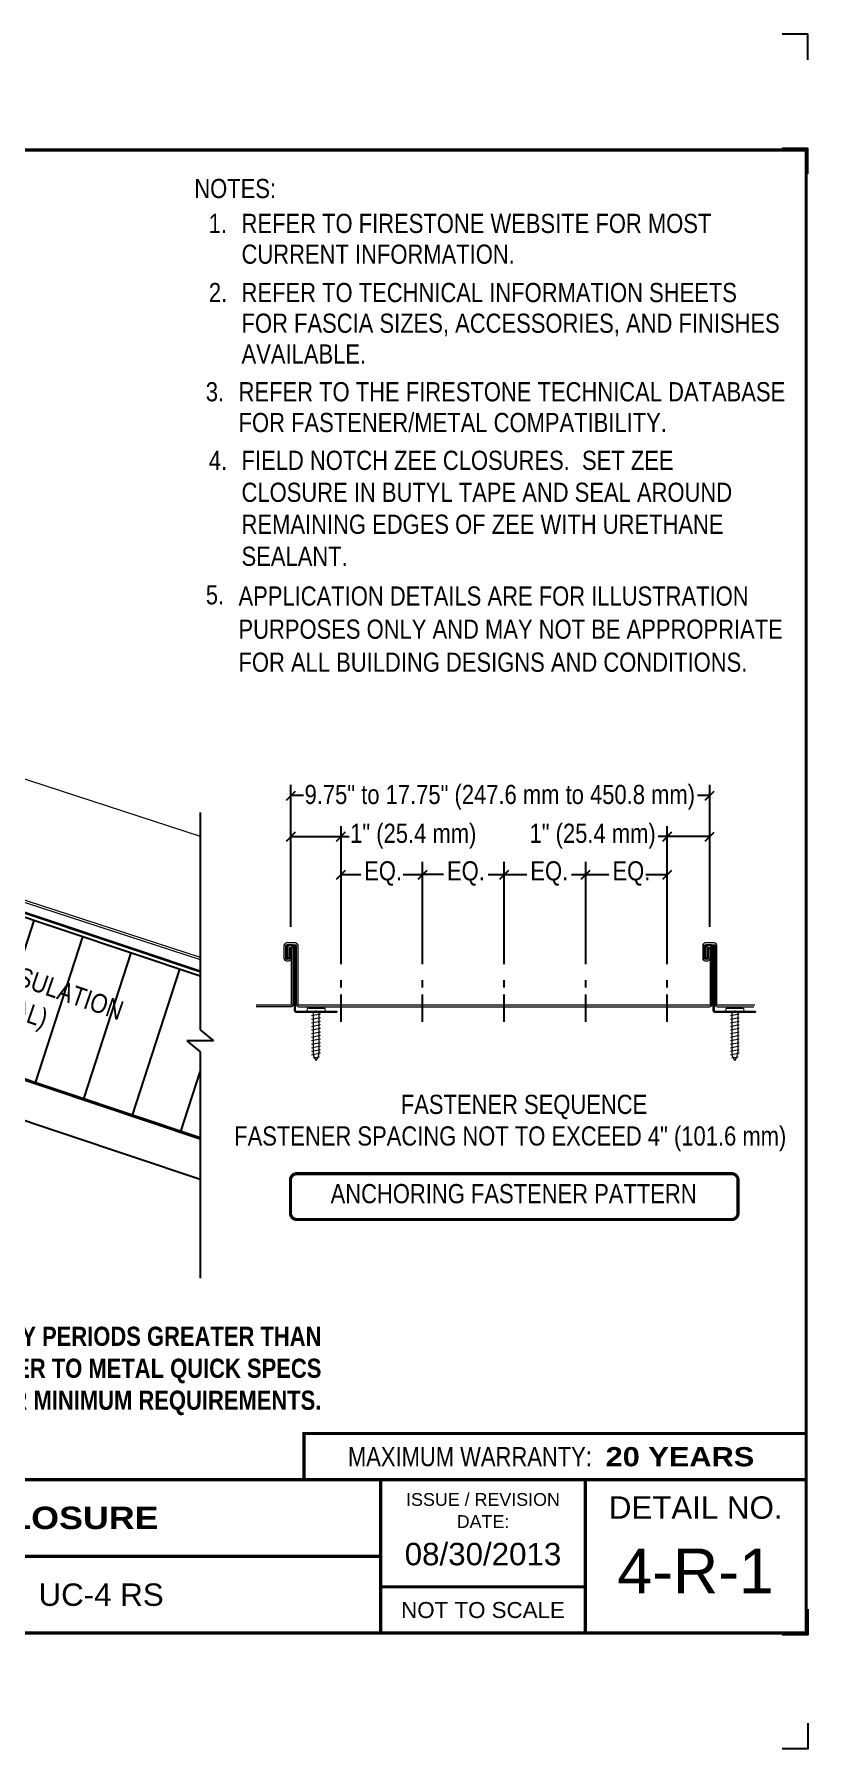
# Model space of a CAD drawing. Header units: inches. Extents: x 0 to 20, y 0 to 16.8.
# Drawn here: x 12.47 to 20.03, y 0 to 16.76 of the extents above; entities that cross this region are included whole.
import ezdxf
from ezdxf.enums import TextEntityAlignment as Align

# ---------------------------------------------------------------- set-up
doc = ezdxf.new("R2010")
doc.units = ezdxf.units.IN
doc.header["$MEASUREMENT"] = 0
doc.linetypes.add('HIDDEN', pattern=[0.375, 0.25, -0.125])
doc.layers.get('0').update_dxf_attribs({"linetype": 'CONTINUOUS'})
doc.layers.get('DEFPOINTS').update_dxf_attribs({"linetype": 'CONTINUOUS'})
doc.layers.add('FSBP-ACCESSORY-FIRESTONE', color=7, linetype='CONTINUOUS', lineweight=9)
doc.layers.add('FSBP-TRIMS', color=7, linetype='CONTINUOUS', lineweight=9)
for name, color, linetype in [('FSBP-ANNO-NOTE', 7, 'CONTINUOUS'), ('FSBP-INSULATION', 7, 'CONTINUOUS'), ('FSBP-MEMBRANE', 7, 'CONTINUOUS'), ('FSBP-SUBSTRATE-GENERIC', 9, 'CONTINUOUS'), ('FSBP-TTLB', 7, 'CONTINUOUS'), ('FSBP-TTLB-BORDER', 7, 'CONTINUOUS'), ('FSBP-TTLB-TEXT', 7, 'CONTINUOUS'), ('FSBP-WALL-CURB', 9, 'CONTINUOUS')]:
    doc.layers.add(name, color=color, linetype=linetype)
doc.styles.add('ARIAL', font='arial.ttf')
doc.styles.add('ARIAL_BOLD', font='')
doc.styles.add('ARIAL_NAR', font='ARIALN.TTF')
doc.styles.add('FSBP_ARIAL_NAR', font='ARIALN.TTF')
doc.styles.get('ARIAL_BOLD').set_extended_font_data('Arial Black')

# ---------------------------------------------------------------- blocks, each defined once
blk = doc.blocks.new('A$C486F1324')
at = {"layer": 'DEFPOINTS', "linetype": 'Continuous', "ltscale": 1.75}
for points in [[(20.031, 16.512), (20.031, 16.762), (19.781, 16.762)], [(20.031, 0.25), (20.031, 0), (19.781, 0)]]:
    blk.add_lwpolyline(points, dxfattribs=at)
at = {"layer": 'DEFPOINTS', "color": 1}
for points in [[(20.031, 15.396), (20.031, 15.646), (19.781, 15.646)], [(20.031, 1.365), (20.031, 1.115), (19.781, 1.115)]]:
    blk.add_lwpolyline(points, dxfattribs=at)
at = {"layer": 'FSBP-TTLB', "const_width": 0.0312}
blk.add_lwpolyline([(15.106, 2.631), (20.016, 2.631), (20.016, 3.082), (15.106, 3.082)], close=True, dxfattribs=at)
for points in [[(0.016, 2.631), (0.016, 1.131), (20.016, 1.131), (20.016, 2.631), (0.016, 2.631)], [(15.856, 2.631), (15.856, 1.131)], [(17.857, 2.631), (17.857, 1.131)], [(20.016, 2.631), (20.016, 1.131)], [(4.841, 1.881), (15.856, 1.881)], [(15.856, 1.582), (17.857, 1.582)]]:
    blk.add_lwpolyline(points, dxfattribs=at)
at = {"layer": 'FSBP-TTLB-BORDER', "const_width": 0.0312}
blk.add_lwpolyline([(20.016, 2.631), (20.016, 15.631), (0.016, 15.631), (0.016, 2.631)], dxfattribs=at)
at = {"layer": 'FSBP-TTLB-TEXT', "style": 'ARIAL_NAR'}
blk.add_text('MAXIMUM WARRANTY:', height=0.1875, dxfattribs=at).set_placement((17.921, 2.856), align=Align.MIDDLE_RIGHT)
at = {"layer": 'FSBP-TTLB-TEXT', "style": 'ARIAL'}
for s, height, p in [('ISSUE / REVISION', 0.125, (16.856, 2.437)), ('DETAIL NO.', 0.2188, (18.936, 2.358)), ('DATE:', 0.125, (16.856, 2.221)), ('NOT TO SCALE', 0.15625, (16.856, 1.356))]:
    blk.add_text(s, height=height, dxfattribs=at).set_placement(p, align=Align.MIDDLE_CENTER)
at = {"layer": 'FSBP-TTLB-TEXT'}
for tag, height, style, p in [('MAXIMUM_WARRANTY', 0.188, 'ARIAL_BOLD', (18.055, 2.855)), ('ACCPT_SYSTEMS', 0.219, 'ARIAL', (12.51, 1.506))]:
    blk.add_attdef(tag, text='', height=height, dxfattribs=dict(at, style=style)).set_placement(p, align=Align.MIDDLE_LEFT)
for tag, height, style, p in [('DETAIL_DESCP_LINE_1', 0.219, 'ARIAL_BOLD', (10.347, 2.257)), ('ISSUE_REV_DATE', 0.219, 'ARIAL', (16.856, 1.903)), ('DETAIL_NUMBER', 0.438, 'ARIAL', (18.935, 1.738))]:
    blk.add_attdef(tag, text='', height=height, dxfattribs=dict(at, style=style)).set_placement(p, align=Align.MIDDLE_CENTER)

msp = doc.modelspace()

# ---------------------------------------------------------------- hatches: boundary and pattern name
at = {"layer": 'FSBP-ACCESSORY-FIRESTONE'}
for points in [[(15.01, 7.216, 0.414214), (15.025, 7.201), (15.062, 7.201), (15.062, 7.211), (15.02, 7.211), (15.02, 7.279), (15.01, 7.279)], [(19.105, 7.216, 0.414214), (19.12, 7.201), (19.157, 7.201), (19.157, 7.211), (19.115, 7.211), (19.115, 7.279), (19.105, 7.279)]]:
    msp.add_hatch(color=256, dxfattribs=at).paths.add_polyline_path(points)
at = {"layer": 'FSBP-INSULATION'}
h = msp.add_hatch(dxfattribs=at)
h.set_pattern_fill('ANSI31', color=256, scale=4, angle=63, style=0)
h.set_pattern_definition([(72, (15.0946, 0), (0.475528, -0.154508), [])])
h.paths.add_polyline_path([(7.456, 8.192), (7.456, 9.774), (10.27, 8.832), (10.289, 8.821), (10.283, 8.804), (10.259, 8.799), (10.278, 8.787), (10.272, 8.77), (10.248, 8.765), (10.267, 8.753), (10.261, 8.736), (10.237, 8.731), (10.256, 8.719), (10.25, 8.702), (10.226, 8.698), (10.245, 8.685), (10.239, 8.669), (10.215, 8.664), (10.234, 8.652), (10.228, 8.635), (10.204, 8.63), (10.223, 8.618), (10.217, 8.601), (10.193, 8.596), (10.212, 8.584), (10.206, 8.567), (10.182, 8.563), (10.201, 8.55), (10.195, 8.533), (10.171, 8.529), (10.19, 8.517), (10.184, 8.5), (10.16, 8.495), (10.179, 8.483), (10.173, 8.466), (10.149, 8.461), (10.168, 8.449), (10.163, 8.432), (10.138, 8.427), (10.157, 8.415), (10.152, 8.398), (10.127, 8.394), (10.146, 8.381), (10.141, 8.365), (10.116, 8.36), (10.135, 8.348), (10.13, 8.331), (10.105, 8.326), (10.124, 8.314), (10.119, 8.297), (10.094, 8.292), (10.113, 8.28), (10.107, 8.263), (10.085, 8.258), (10.104, 8.246), (10.099, 8.229), (10.074, 8.224), (10.093, 8.212), (10.088, 8.195), (10.063, 8.191), (10.082, 8.178), (10.077, 8.162), (10.052, 8.157), (10.071, 8.145), (10.066, 8.128), (10.041, 8.123), (10.06, 8.111), (10.055, 8.094), (10.03, 8.089), (10.049, 8.077), (10.044, 8.06), (10.019, 8.056), (10.038, 8.043), (10.033, 8.026), (10.008, 8.022), (10.027, 8.01), (10.022, 7.993), (9.997, 7.988), (10.016, 7.976), (10.011, 7.959), (9.986, 7.954), (10.005, 7.942), (10, 7.925), (9.975, 7.921), (9.994, 7.908), (9.989, 7.891), (9.964, 7.887), (9.983, 7.874), (9.978, 7.858), (9.953, 7.853), (9.972, 7.841), (9.967, 7.824), (9.942, 7.819), (9.961, 7.807), (9.956, 7.79), (9.931, 7.785), (9.95, 7.773), (9.945, 7.756), (9.92, 7.752), (9.939, 7.739), (9.934, 7.723), (9.909, 7.718), (9.928, 7.706), (9.923, 7.689), (9.898, 7.684), (9.917, 7.672), (9.912, 7.655), (9.887, 7.65), (9.906, 7.638), (9.901, 7.621), (9.876, 7.617), (9.895, 7.604), (9.89, 7.587), (9.865, 7.583), (9.885, 7.571), (9.879, 7.554), (9.854, 7.549), (9.874, 7.537), (9.868, 7.52), (9.843, 7.515), (9.863, 7.503), (9.857, 7.486), (9.832, 7.481), (9.852, 7.469), (9.846, 7.452), (9.821, 7.448), (9.841, 7.435), (9.835, 7.419), (9.811, 7.414), (9.83, 7.402), (9.829, 7.398)])
h.paths.add_polyline_path([(13.401, 7.332), (10.909, 8.19), (10.696, 7.57), (13.188, 6.712)], flags=24)
h.paths.add_polyline_path([(14.091, 6.814), (13.981, 6.904), (13.99, 6.921), (13.961, 6.921), (14.091, 7.029), (14.091, 7.554), (10.365, 8.801), (10.362, 8.79), (10.381, 8.778), (10.356, 8.773), (10.351, 8.756), (10.37, 8.744), (10.345, 8.739), (10.34, 8.722), (10.359, 8.71), (10.335, 8.705), (10.329, 8.689), (10.348, 8.676), (10.324, 8.672), (10.318, 8.655), (10.337, 8.643), (10.313, 8.638), (10.307, 8.621), (10.326, 8.609), (10.302, 8.604), (10.296, 8.587), (10.315, 8.575), (10.291, 8.57), (10.285, 8.554), (10.304, 8.541), (10.28, 8.537), (10.274, 8.52), (10.293, 8.507), (10.269, 8.503), (10.263, 8.486), (10.282, 8.474), (10.258, 8.469), (10.252, 8.452), (10.271, 8.44), (10.247, 8.435), (10.241, 8.418), (10.26, 8.406), (10.236, 8.402), (10.23, 8.385), (10.249, 8.372), (10.225, 8.368), (10.219, 8.351), (10.238, 8.339), (10.214, 8.334), (10.208, 8.317), (10.227, 8.305), (10.203, 8.3), (10.197, 8.283), (10.216, 8.271), (10.192, 8.266), (10.187, 8.25), (10.207, 8.237), (10.183, 8.232), (10.177, 8.215), (10.196, 8.203), (10.172, 8.199), (10.166, 8.182), (10.185, 8.169), (10.161, 8.165), (10.155, 8.148), (10.174, 8.136), (10.15, 8.131), (10.144, 8.114), (10.163, 8.102), (10.139, 8.097), (10.133, 8.08), (10.152, 8.068), (10.128, 8.063), (10.122, 8.047), (10.141, 8.034), (10.117, 8.03), (10.111, 8.013), (10.131, 8.001), (10.106, 7.996), (10.1, 7.979), (10.12, 7.967), (10.095, 7.962), (10.089, 7.945), (10.109, 7.933), (10.084, 7.928), (10.078, 7.911), (10.098, 7.899), (10.073, 7.895), (10.067, 7.878), (10.087, 7.865), (10.062, 7.861), (10.057, 7.844), (10.076, 7.832), (10.051, 7.827), (10.046, 7.81), (10.065, 7.798), (10.04, 7.793), (10.035, 7.776), (10.054, 7.764), (10.029, 7.759), (10.024, 7.743), (10.043, 7.73), (10.018, 7.726), (10.013, 7.709), (10.032, 7.697), (10.007, 7.692), (10.002, 7.675), (10.021, 7.663), (9.996, 7.658), (9.991, 7.641), (10.01, 7.629), (9.985, 7.624), (9.98, 7.607), (9.999, 7.595), (9.974, 7.591), (9.969, 7.574), (9.988, 7.561), (9.963, 7.557), (9.958, 7.54), (9.977, 7.528), (9.952, 7.523), (9.947, 7.506), (9.966, 7.494), (9.941, 7.489), (9.936, 7.472), (9.955, 7.46), (9.93, 7.455), (9.925, 7.439), (9.944, 7.426), (9.919, 7.422), (9.914, 7.405), (9.933, 7.393), (9.908, 7.388), (9.904, 7.373), (14.091, 5.972)])

# ---------------------------------------------------------------- linework, layer by layer
at = {"layer": 'FSBP-ACCESSORY-FIRESTONE'}
for p, q in [((14.91, 7.853), (14.91, 7.728)), ((14.927, 7.719), (14.927, 7.861)), ((14.927, 7.861), (15.03, 7.861)), ((14.927, 7.846), (14.927, 7.735)), ((14.967, 7.719), (14.927, 7.719)), ((15.022, 7.878), (14.935, 7.878)), ((15, 7.851), (14.937, 7.851)), ((14.937, 7.851), (14.937, 7.729)), ((14.957, 7.734), (14.937, 7.729)), ((14.94, 7.823), (14.94, 7.734)), ((14.94, 7.734), (14.957, 7.734)), ((14.995, 7.861), (14.942, 7.861)), ((14.956, 7.723), (14.945, 7.721)), ((14.983, 7.831), (14.957, 7.831)), ((14.957, 7.831), (14.957, 7.734)), ((14.957, 7.804), (14.967, 7.804)), ((14.957, 7.804), (14.957, 7.734)), ((14.975, 7.848), (14.965, 7.848)), ((14.983, 7.819), (14.967, 7.819)), ((14.967, 7.819), (14.967, 7.719)), ((14.967, 7.804), (14.967, 7.738)), ((14.983, 7.27), (14.983, 7.831)), ((14.983, 7.728), (14.983, 7.819)), ((15, 7.284), (15, 7.851)), ((15, 7.278), (15, 7.823)), ((15.02, 7.851), (15.009, 7.851)), ((15.01, 7.284), (15.01, 7.846)), ((15.02, 7.284), (15.02, 7.851)), ((15.03, 7.861), (15.03, 7.278)), ((15.03, 7.284), (15.03, 7.846)), ((15.047, 7.27), (15.047, 7.853)), ((19.005, 7.853), (19.005, 7.728)), ((19.022, 7.861), (19.125, 7.861)), ((19.022, 7.719), (19.022, 7.861)), ((19.022, 7.846), (19.022, 7.735)), ((19.062, 7.719), (19.022, 7.719)), ((19.117, 7.878), (19.03, 7.878)), ((19.095, 7.851), (19.032, 7.851)), ((19.032, 7.851), (19.032, 7.729)), ((19.052, 7.734), (19.032, 7.729)), ((19.035, 7.823), (19.035, 7.734)), ((19.035, 7.734), (19.052, 7.734)), ((19.09, 7.861), (19.037, 7.861)), ((19.051, 7.723), (19.041, 7.721)), ((19.079, 7.831), (19.052, 7.831)), ((19.052, 7.831), (19.052, 7.734)), ((19.052, 7.804), (19.062, 7.804)), ((19.052, 7.804), (19.052, 7.734)), ((19.07, 7.848), (19.06, 7.848)), ((19.079, 7.819), (19.062, 7.819)), ((19.062, 7.819), (19.062, 7.719)), ((19.062, 7.804), (19.062, 7.738)), ((19.079, 7.27), (19.079, 7.831)), ((19.079, 7.728), (19.079, 7.819)), ((19.095, 7.284), (19.095, 7.851)), ((19.095, 7.278), (19.095, 7.823)), ((19.115, 7.851), (19.105, 7.851)), ((19.105, 7.284), (19.105, 7.846)), ((19.115, 7.284), (19.115, 7.851)), ((19.125, 7.861), (19.125, 7.278)), ((19.125, 7.284), (19.125, 7.846)), ((19.142, 7.27), (19.142, 7.853)), ((14.935, 7.703), (14.958, 7.703)), ((19.03, 7.703), (19.054, 7.703)), ((15.01, 7.487), (15.01, 7.216)), ((15.01, 7.487), (15.02, 7.487)), ((15.02, 7.487), (15.02, 7.211)), ((19.105, 7.487), (19.105, 7.216)), ((19.105, 7.487), (19.115, 7.487)), ((19.115, 7.487), (19.115, 7.211)), ((14.983, 7.27), (14.637, 7.27)), ((14.975, 7.253), (14.637, 7.253)), ((15.01, 7.279), (15.02, 7.279)), ((15.02, 7.211), (15.427, 7.211)), ((19.079, 7.27), (15.047, 7.27)), ((15.055, 7.253), (19.07, 7.253)), ((15.062, 7.211), (15.062, 7.201)), ((15.149, 7.239), (15.298, 7.239)), ((15.149, 7.211), (15.298, 7.211)), ((15.18, 7.201), (15.227, 7.211)), ((15.195, 7.211), (15.195, 6.791)), ((15.252, 7.211), (15.252, 6.791)), ((15.427, 7.211), (15.427, 7.201)), ((19.105, 7.279), (19.115, 7.279)), ((19.115, 7.211), (19.522, 7.211)), ((19.513, 7.27), (19.142, 7.27)), ((19.15, 7.253), (19.504, 7.253)), ((19.157, 7.211), (19.157, 7.201)), ((19.245, 7.239), (19.393, 7.239)), ((19.245, 7.211), (19.393, 7.211)), ((19.275, 7.201), (19.323, 7.211)), ((19.29, 7.211), (19.29, 6.791)), ((19.347, 7.211), (19.347, 6.791)), ((19.522, 7.211), (19.522, 7.201)), ((15.025, 7.201), (15.427, 7.201)), ((15.18, 7.167), (15.267, 7.184)), ((15.18, 7.132), (15.267, 7.149)), ((15.18, 7.097), (15.267, 7.114)), ((15.18, 7.062), (15.267, 7.08)), ((15.18, 7.028), (15.267, 7.045)), ((19.12, 7.201), (19.522, 7.201)), ((19.275, 7.167), (19.362, 7.184)), ((19.275, 7.132), (19.362, 7.149)), ((19.275, 7.097), (19.362, 7.114)), ((19.275, 7.062), (19.362, 7.08)), ((19.275, 7.028), (19.362, 7.045)), ((15.18, 6.993), (15.267, 7.01)), ((15.18, 6.958), (15.267, 6.976)), ((15.18, 6.924), (15.267, 6.941)), ((15.18, 6.889), (15.267, 6.906)), ((19.275, 6.993), (19.362, 7.01)), ((19.275, 6.958), (19.362, 6.976)), ((19.275, 6.924), (19.362, 6.941)), ((19.275, 6.889), (19.362, 6.906)), ((15.18, 6.854), (15.267, 6.871)), ((15.18, 6.819), (15.267, 6.837)), ((15.18, 6.785), (15.267, 6.802)), ((15.194, 6.753), (15.256, 6.765)), ((19.275, 6.854), (19.362, 6.871)), ((19.275, 6.819), (19.362, 6.837)), ((19.275, 6.785), (19.362, 6.802)), ((19.289, 6.753), (19.351, 6.765))]:
    msp.add_line(p, q, dxfattribs=at)
for centre in [(15.223, 7.211), (19.319, 7.211)]:
    msp.add_circle(centre, 0.00451, dxfattribs=at)
for centre, radius, start, end in [((14.935, 7.853), 0.025, 90, 180), ((14.935, 7.728), 0.025, 180, 270), ((14.942, 7.846), 0.015, 90, 180), ((14.942, 7.735), 0.015, 180, 285), ((14.965, 7.823), 0.025, 90, 180), ((14.952, 7.738), 0.015, 285, 0), ((14.958, 7.728), 0.025, 270, 0), ((14.975, 7.823), 0.025, 0, 90), ((14.995, 7.846), 0.015, 0, 90), ((15.015, 7.846), 0.015, 0, 90), ((15.022, 7.853), 0.025, 0, 90), ((19.03, 7.853), 0.025, 90, 180), ((19.03, 7.728), 0.025, 180, 270), ((19.037, 7.846), 0.015, 90, 180), ((19.037, 7.735), 0.015, 180, 285), ((19.06, 7.823), 0.025, 90, 180), ((19.047, 7.738), 0.015, 285, 0), ((19.054, 7.728), 0.025, 270, 0), ((19.07, 7.823), 0.025, 0, 90), ((19.09, 7.846), 0.015, 0, 90), ((19.11, 7.846), 0.015, 0, 90), ((19.117, 7.853), 0.025, 0, 90), ((14.975, 7.278), 0.025, 270, 0), ((15.015, 7.284), 0.015, 180, 0), ((15.015, 7.284), 0.005, 180, 0), ((15.025, 7.216), 0.015, 180, 270), ((15.055, 7.278), 0.025, 180, 270), ((15.147, 7.225), 0.0144, 79.4579, 280.5421), ((15.3, 7.225), 0.0144, 259.4579, 100.5421), ((19.07, 7.278), 0.025, 270, 0), ((19.11, 7.284), 0.015, 180, 0), ((19.11, 7.284), 0.005, 180, 0), ((19.12, 7.216), 0.015, 180, 270), ((19.15, 7.278), 0.025, 180, 270), ((19.242, 7.225), 0.0144, 79.4579, 280.5421), ((19.395, 7.225), 0.0144, 259.4579, 100.5421), ((15.295, 6.8), 0.1, 174.9405, 224.6072), ((15.152, 6.8), 0.1, 315.3928, 5.0595), ((19.39, 6.8), 0.1, 174.9405, 224.6072), ((19.247, 6.8), 0.1, 315.3928, 5.0595)]:
    msp.add_arc(centre, radius, start, end, dxfattribs=at)
at = {"layer": 'FSBP-ANNO-NOTE'}
for p, q in [((14.978, 8.112), (14.978, 9.423)), ((19.074, 8.112), (19.074, 9.423)), ((14.934, 9.274), (15.023, 9.362)), ((15.1, 9.318), (14.978, 9.318)), ((19.074, 9.318), (18.952, 9.318)), ((19.029, 9.274), (19.118, 9.362)), ((14.934, 8.874), (15.023, 8.963)), ((14.978, 8.918), (15.548, 8.918)), ((15.425, 8.874), (15.513, 8.963)), ((15.469, 7.672), (15.469, 9.02)), ((19.074, 8.918), (18.57, 8.918)), ((18.613, 8.874), (18.701, 8.963)), ((18.657, 7.672), (18.657, 9.02)), ((19.029, 8.874), (19.118, 8.962)), ((14.978, 8.034), (14.978, 8.646)), ((15.425, 8.501), (15.513, 8.59)), ((16.222, 8.501), (16.31, 8.59)), ((16.266, 7.672), (16.266, 8.671)), ((17.019, 8.501), (17.107, 8.59)), ((17.063, 7.672), (17.063, 8.671)), ((17.063, 7.672), (17.063, 8.671)), ((17.816, 8.501), (17.904, 8.59)), ((17.86, 7.672), (17.86, 8.671)), ((18.613, 8.501), (18.701, 8.59)), ((18.657, 7.672), (18.657, 8.671)), ((19.074, 8.034), (19.074, 8.645)), ((15.469, 8.546), (15.66, 8.546)), ((16.074, 8.546), (16.266, 8.546)), ((16.469, 8.546), (16.266, 8.546)), ((16.907, 8.546), (17.285, 8.546)), ((17.722, 8.546), (18.088, 8.546)), ((18.449, 8.546), (18.657, 8.546)), ((15.469, 7.442), (15.469, 7.515)), ((15.469, 7.107), (15.469, 7.375)), ((16.266, 7.442), (16.266, 7.515)), ((16.266, 7.107), (16.266, 7.375)), ((17.063, 7.442), (17.063, 7.515)), ((17.063, 7.107), (17.063, 7.375)), ((17.86, 7.442), (17.86, 7.515)), ((17.86, 7.107), (17.86, 7.375)), ((18.657, 7.442), (18.657, 7.515)), ((18.657, 7.107), (18.657, 7.375))]:
    msp.add_line(p, q, dxfattribs=at)
at = {"layer": 'FSBP-ANNO-NOTE', "const_width": 0.0312}
for points in [[(18.454, 5.174), (15.036, 5.174, -0.414214), (14.973, 5.237), (14.973, 5.56, -0.414214), (15.036, 5.622)], [(18.454, 5.622), (19.287, 5.622, -0.414214), (19.35, 5.56), (19.35, 5.237, -0.414214), (19.287, 5.174), (18.454, 5.174)]]:
    msp.add_lwpolyline(points, format="xyb", dxfattribs=at)
msp.add_lwpolyline([(15.036, 5.622), (18.454, 5.622)], dxfattribs=at)
at = {"layer": 'FSBP-INSULATION'}
for p, q in [((14.091, 7.554), (9.438, 9.111)), ((14.091, 5.972), (8.976, 7.684))]:
    msp.add_line(p, q, dxfattribs=at)
at = {"layer": 'FSBP-MEMBRANE', "linetype": 'HIDDEN', "const_width": 0.025}
msp.add_lwpolyline([(14.091, 7.599), (9.462, 9.148)], dxfattribs=at)
at = {"layer": 'FSBP-SUBSTRATE-GENERIC'}
for p, q in [((14.091, 9.153), (14.091, 7.029)), ((14.221, 6.921), (13.961, 6.921)), ((13.961, 6.921), (14.091, 6.814)), ((14.091, 7.029), (14.221, 6.921)), ((14.091, 6.814), (14.091, 4.602))]:
    msp.add_line(p, q, dxfattribs=at)
at = {"layer": 'FSBP-TRIMS'}
for p, q in [((10.068, 10.23), (14.091, 8.923)), ((9.492, 9.234), (14.091, 7.74)), ((9.485, 9.213), (14.091, 7.716))]:
    msp.add_line(p, q, dxfattribs=at)
at = {"layer": 'FSBP-WALL-CURB'}
for p, q in [((7.456, 7.788), (14.091, 5.568)), ((8.993, 7.669), (14.091, 5.963))]:
    msp.add_line(p, q, dxfattribs=at)

# ---------------------------------------------------------------- block references
msp.add_blockref('A$C486F1324', (0, 0)).add_auto_attribs({'MAXIMUM_WARRANTY': '20 YEARS', 'DETAIL_NUMBER': '4-R-1', 'ISSUE_REV_DATE': '08/30/2013', 'ACCPT_SYSTEMS': 'UC-4 RS', 'DETAIL_DESCP_LINE_1': 'FIXED HIP OR RIDGE WITH Z-CLOSURE'})

# ---------------------------------------------------------------- texts
at = {"layer": 'FSBP-ANNO-NOTE', "style": 'FSBP_ARIAL_NAR'}
for s, p in [('NOTES:', (14.033, 15.254)), ('REFER TO FIRESTONE WEBSITE FOR MOST', (14.495, 14.913)), ('CURRENT INFORMATION.', (14.495, 14.612)), ('REFER TO TECHNICAL INFORMATION SHEETS', (14.495, 14.237)), ('FOR FASCIA SIZES, ACCESSORIES, AND FINISHES', (14.495, 13.937)), ('AVAILABLE.', (14.495, 13.636)), ('REFER TO THE FIRESTONE TECHNICAL DATABASE', (14.466, 13.267)), ('FOR FASTENER/METAL COMPATIBILITY.', (14.466, 12.966))]:
    msp.add_text(s, height=0.1875, dxfattribs=at).set_placement(p, align=Align.MIDDLE_LEFT)
for s, p in [('1.', (14.263, 14.913)), ('2.', (14.265, 14.237)), ('3.', (14.235, 13.267)), ('4.', (14.265, 12.597)), ('5.', (14.235, 11.282))]:
    msp.add_text(s, height=0.1875, dxfattribs=at).set_placement(p, align=Align.MIDDLE_CENTER)
for s, p in [('9.75" to 17.75" (247.6 mm to 450.8 mm)', (15.111, 9.236)), ('1" (25.4 mm)', (15.557, 8.856)), ('1" (25.4 mm)', (17.311, 8.856)), ('EQ.', (15.694, 8.489)), ('EQ.', (16.504, 8.489)), ('EQ.', (17.319, 8.489)), ('EQ.', (18.122, 8.489)), ('FASTENER SEQUENCE', (16.052, 6.206)), ('FASTENER SPACING NOT TO EXCEED 4" (101.6 mm)', (14.423, 5.897)), ('ANCHORING FASTENER PATTERN', (15.366, 5.333))]:
    msp.add_text(s, height=0.1875, dxfattribs=at).set_placement(p)
at = {"layer": 'FSBP-ANNO-NOTE', "insert": (14.495, 12.69), "char_height": 0.1875, "width": 5.18887, "attachment_point": 1, "style": 'FSBP_ARIAL_NAR'}
msp.add_mtext('FIELD NOTCH ZEE CLOSURES.  SET ZEE CLOSURE IN BUTYL TAPE AND SEAL AROUND REMAINING EDGES OF ZEE WITH URETHANE SEALANT.', dxfattribs=at)
at = {"layer": 'FSBP-ANNO-NOTE', "insert": (12.14, 7.717), "char_height": 0.1875, "width": 2.80969, "attachment_point": 2, "rotation": 341, "style": 'FSBP_ARIAL_NAR'}
msp.add_mtext('FIRESTONE INSULATION (OPTIONAL)', dxfattribs=at)
at = {"layer": 'FSBP-ANNO-NOTE', "insert": (15.276, 4.126), "char_height": 0.1875, "attachment_point": 3, "style": 'FSBP_ARIAL_NAR'}
msp.add_mtext('{\\fArial Narrow|b1|i0|c0|p34;FOR WARRANTY PERIODS GREATER THAN\\P20 YEARS REFER TO METAL QUICK SPECS\\PFOR MINIMUM REQUIREMENTS.}', dxfattribs=at)
at = {"layer": 'FSBP-TRIMS', "style": 'FSBP_ARIAL_NAR'}
for s, p in [('APPLICATION DETAILS ARE FOR ILLUSTRATION', (14.465, 11.176)), ('PURPOSES ONLY AND MAY NOT BE APPROPRIATE', (14.465, 10.852)), ('FOR ALL BUILDING DESIGNS AND CONDITIONS.', (14.465, 10.529))]:
    msp.add_text(s, height=0.1875, dxfattribs=at).set_placement(p)

doc.saveas('drawing.dxf')
